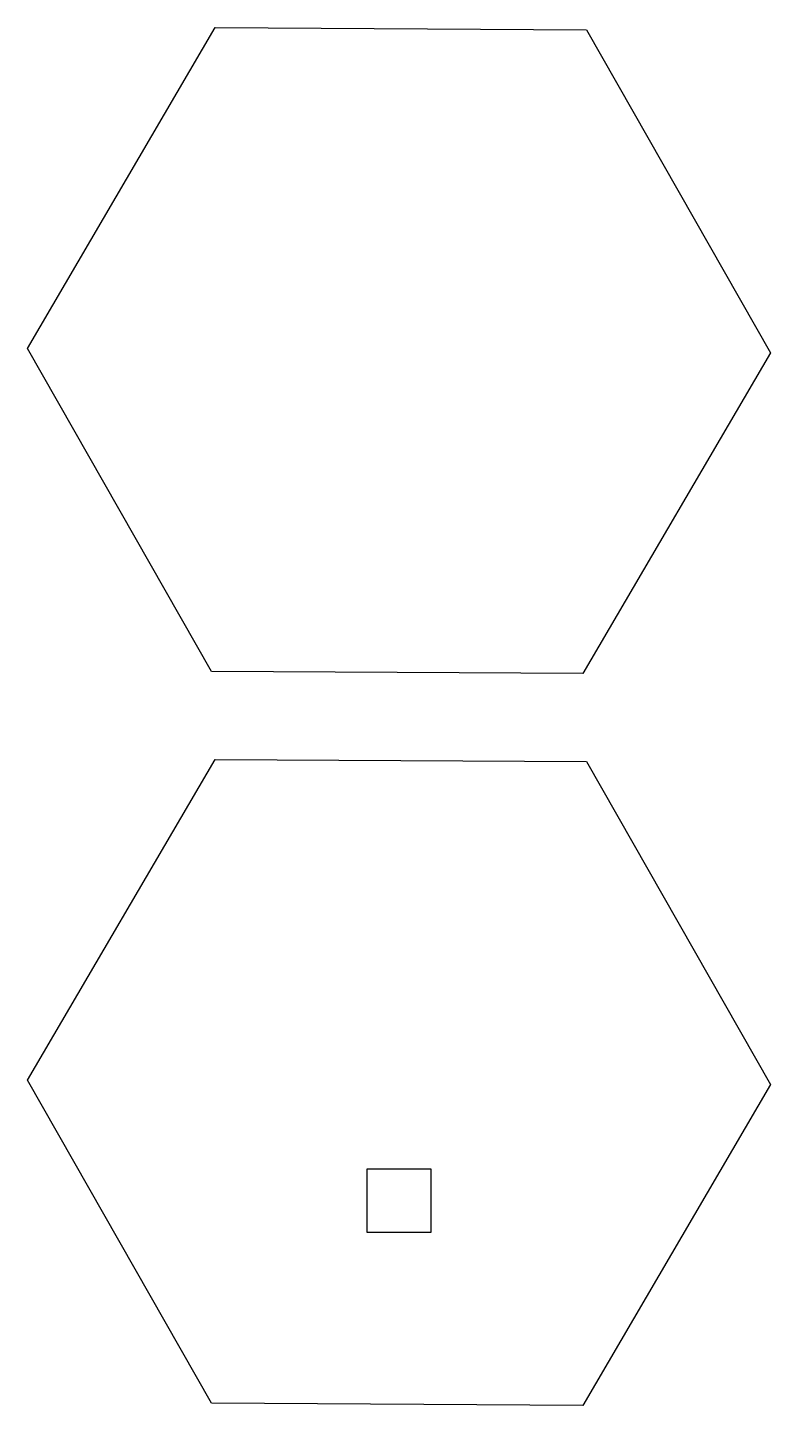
# Model space of a CAD drawing. Extents: x 0 to 70, y 0 to 130.
import ezdxf

# ---------------------------------------------------------------- set-up
doc = ezdxf.new("R2010")
doc.units = 0
doc.layers.add('Hexagon', color=7, linetype='CONTINUOUS')

msp = doc.modelspace()

# ---------------------------------------------------------------- linework, layer by layer
at = {"layer": 'Hexagon', "color": 7}
for p, q in [((0.115472, 99.465764), (17.768295, 129.619779)), ((17.768295, 129.619779), (52.71056, 129.409908)), ((52.71056, 129.409908), (69.999999, 99.046023)), ((17.404912, 69.10188), (0.115472, 99.465764)), ((69.999999, 99.046023), (52.347175, 68.89201)), ((52.347175, 68.89201), (17.404912, 69.10188)), ((0.115472, 30.674093), (17.768295, 60.828108)), ((17.768295, 60.828108), (52.71056, 60.618237)), ((52.71056, 60.618237), (69.999999, 30.254352)), ((17.404912, 0.310209), (0.115472, 30.674093)), ((69.999999, 30.254352), (52.347175, 0.100339)), ((52.347175, 0.100339), (17.404912, 0.310209))]:
    msp.add_line(p, q, dxfattribs=at)
at = {"layer": 'Hexagon', "color": 1}
for p, q in [((32.057714, 16.351653), (32.057714, 22.351693)), ((32.057714, 22.351693), (38.057758, 22.351693)), ((38.057758, 22.351693), (38.057758, 16.351653)), ((38.057758, 16.351653), (32.057714, 16.351653))]:
    msp.add_line(p, q, dxfattribs=at)

doc.saveas('drawing.dxf')
